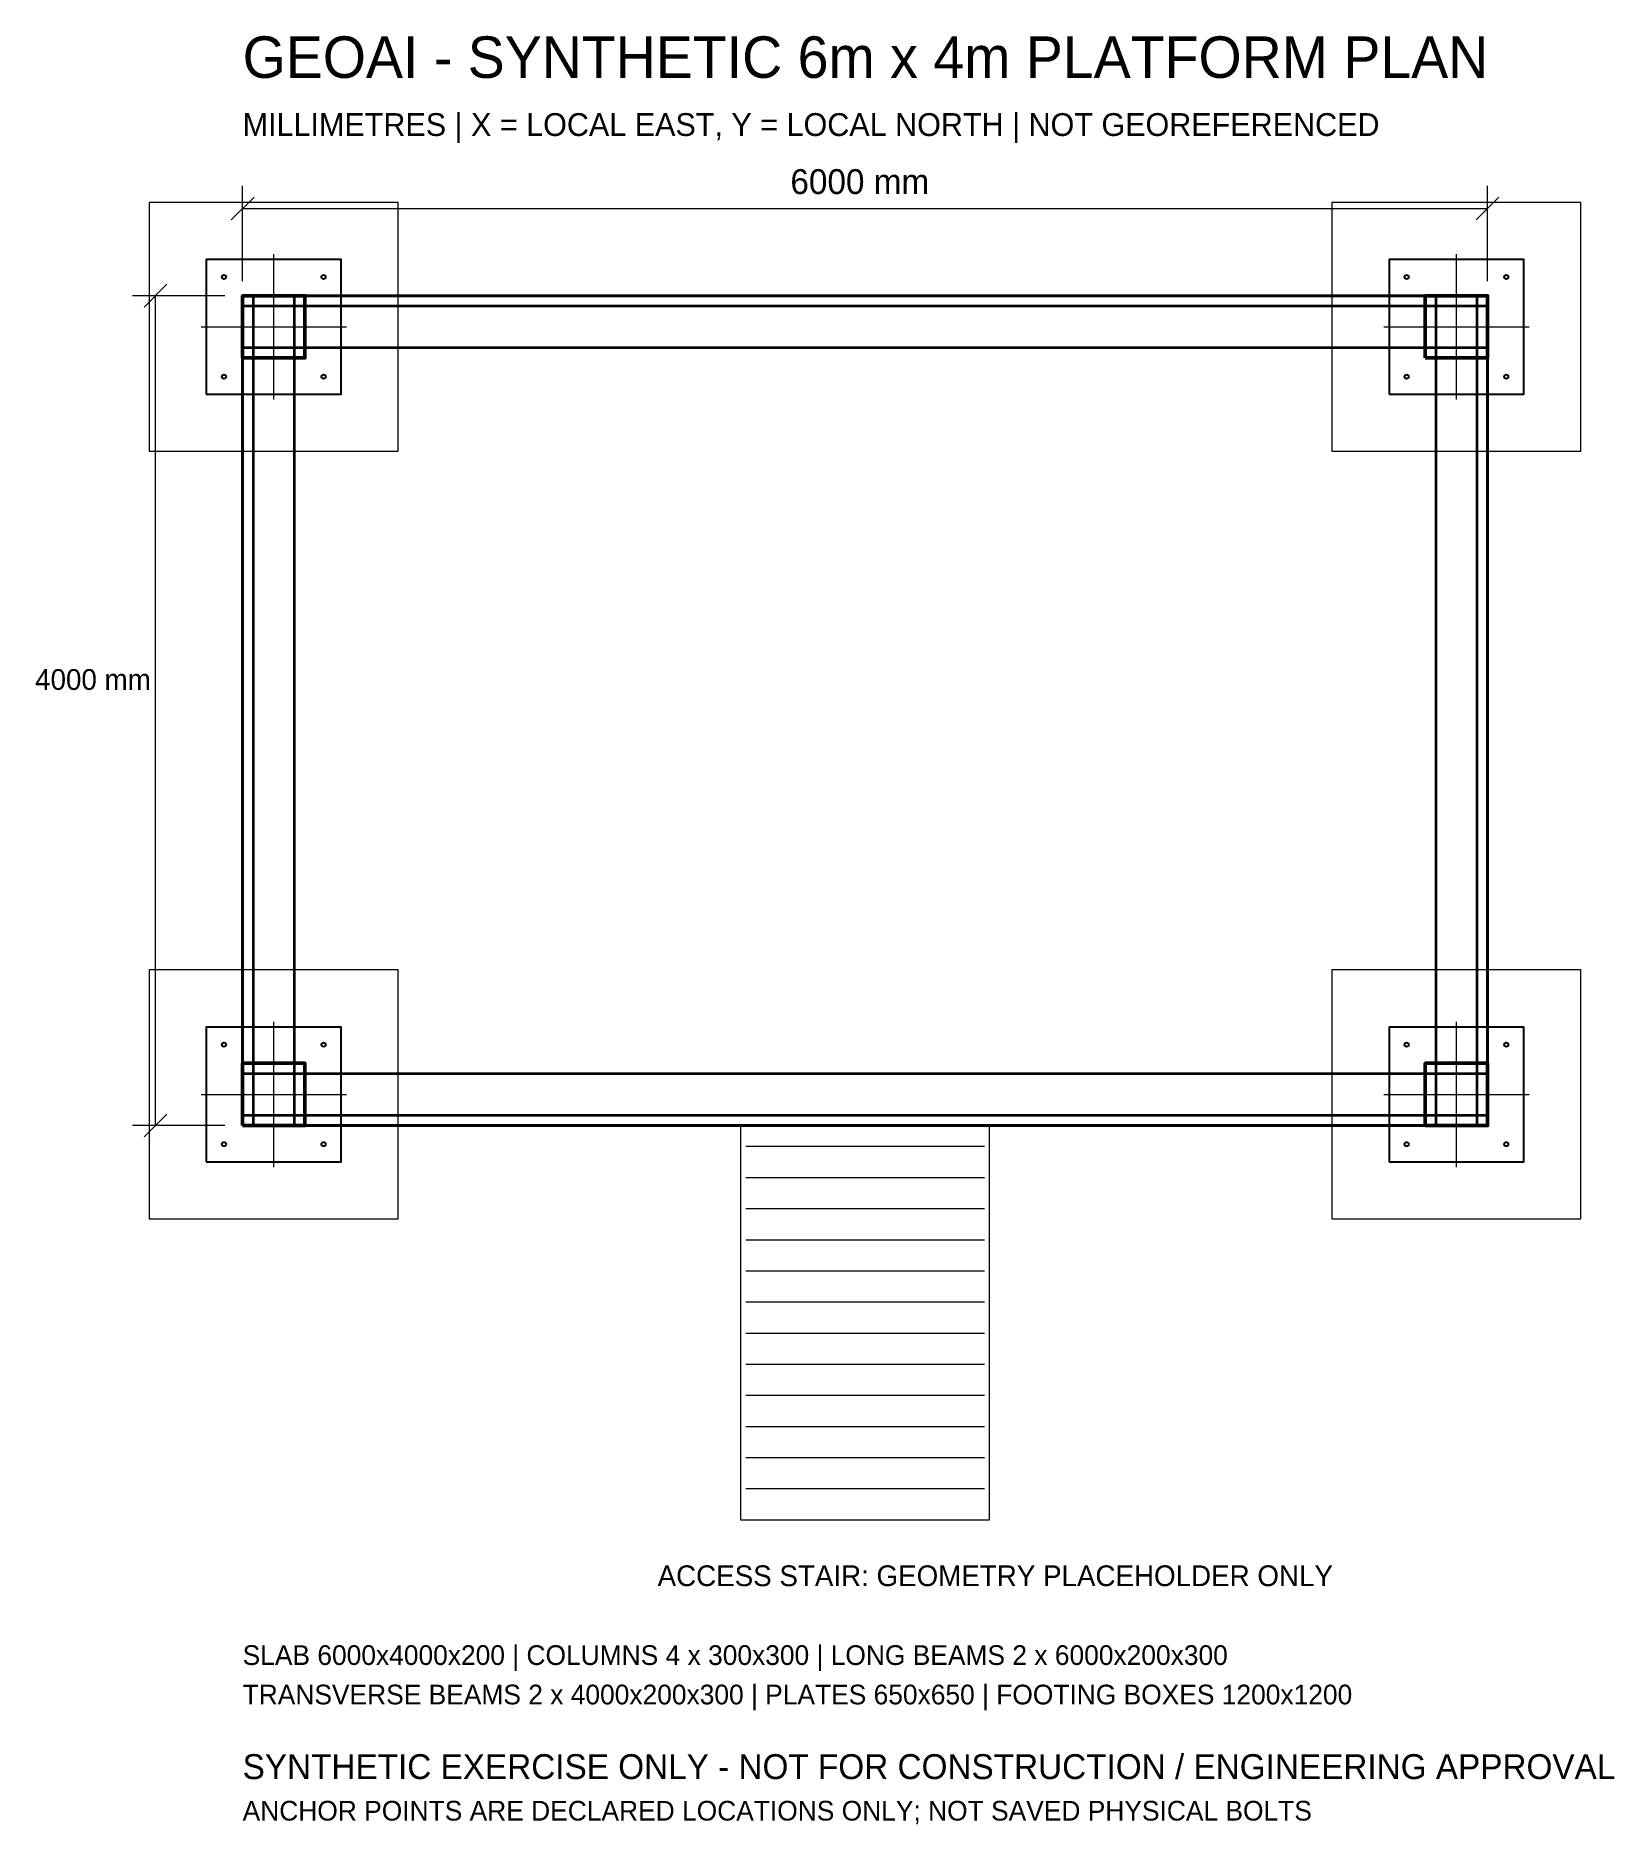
# Model space of a CAD drawing. Header units: millimetres. Extents: x -997 to 6610, y -3368 to 5253.
import ezdxf

# ---------------------------------------------------------------- set-up
doc = ezdxf.new("R2010")
doc.units = ezdxf.units.MM
for name, color, linetype, lineweight in [('ANCHORS_DECLARED', 2, 'Continuous', 25), ('BASE_PLATES', 6, 'Continuous', 25), ('BEAMS', 5, 'Continuous', 35), ('CENTRELINES', 4, 'Continuous', 13), ('COLUMNS', 7, 'Continuous', 50), ('DIMENSIONS', 7, 'Continuous', 15), ('FOOTINGS_CONCEPT', 8, 'Continuous', 18), ('NOTES', 7, 'Continuous', 18), ('SLAB', 4, 'Continuous', 40), ('STAIR_CONCEPT', 3, 'Continuous', 18), ('WARNINGS', 1, 'Continuous', 25)]:
    doc.layers.add(name, color=color, linetype=linetype, lineweight=lineweight)

msp = doc.modelspace()

# ---------------------------------------------------------------- linework, layer by layer
at = {"layer": 'ANCHORS_DECLARED'}
for centre in [(-90, 4090), (390, 4090), (5610, 4090), (6090, 4090), (-90, 3610), (390, 3610), (5610, 3610), (6090, 3610), (-90, 390), (390, 390), (5610, 390), (6090, 390), (-90, -90), (390, -90), (5610, -90), (6090, -90)]:
    msp.add_circle(centre, 10, dxfattribs=at)
at = {"layer": 'BASE_PLATES'}
for points in [[(-175, 3525), (475, 3525), (475, 4175), (-175, 4175)], [(5525, 3525), (6175, 3525), (6175, 4175), (5525, 4175)], [(-175, -175), (475, -175), (475, 475), (-175, 475)], [(5525, -175), (6175, -175), (6175, 475), (5525, 475)]]:
    msp.add_lwpolyline(points, close=True, dxfattribs=at)
at = {"layer": 'BEAMS'}
for points in [[(50, 0), (250, 0), (250, 4000), (50, 4000)], [(5750, 0), (5950, 0), (5950, 4000), (5750, 4000)], [(0, 3750), (6000, 3750), (6000, 3950), (0, 3950)], [(0, 50), (6000, 50), (6000, 250), (0, 250)]]:
    msp.add_lwpolyline(points, close=True, dxfattribs=at)
at = {"layer": 'CENTRELINES'}
for p, q in [((150, 3500), (150, 4200)), ((5850, 3500), (5850, 4200)), ((-200, 3850), (500, 3850)), ((5500, 3850), (6200, 3850)), ((150, -200), (150, 500)), ((5850, -200), (5850, 500)), ((-200, 150), (500, 150)), ((5500, 150), (6200, 150))]:
    msp.add_line(p, q, dxfattribs=at)
at = {"layer": 'COLUMNS'}
for points in [[(0, 3700), (300, 3700), (300, 4000), (0, 4000)], [(5700, 3700), (6000, 3700), (6000, 4000), (5700, 4000)], [(0, 0), (300, 0), (300, 300), (0, 300)], [(5700, 0), (6000, 0), (6000, 300), (5700, 300)]]:
    msp.add_lwpolyline(points, close=True, dxfattribs=at)
at = {"layer": 'DIMENSIONS'}
for p, q in [((0, 4070), (0, 4530)), ((6000, 4070), (6000, 4530)), ((-55, 4365), (55, 4475)), ((0, 4420), (6000, 4420)), ((5945, 4365), (6055, 4475)), ((-475, 3945), (-365, 4055)), ((-85, 4000), (-530, 4000)), ((-420, 0), (-420, 4000)), ((-85, 0), (-530, 0)), ((-475, -55), (-365, 55))]:
    msp.add_line(p, q, dxfattribs=at)
at = {"layer": 'FOOTINGS_CONCEPT'}
for points in [[(-450, 3250), (750, 3250), (750, 4450), (-450, 4450)], [(5250, 3250), (6450, 3250), (6450, 4450), (5250, 4450)], [(-450, -450), (750, -450), (750, 750), (-450, 750)], [(5250, -450), (6450, -450), (6450, 750), (5250, 750)]]:
    msp.add_lwpolyline(points, close=True, dxfattribs=at)
at = {"layer": 'SLAB'}
msp.add_lwpolyline([(0, 0), (6000, 0), (6000, 4000), (0, 4000)], close=True, dxfattribs=at)
at = {"layer": 'STAIR_CONCEPT'}
for p, q in [((2425, -100), (3575, -100)), ((2425, -250), (3575, -250)), ((2425, -400), (3575, -400)), ((2425, -550), (3575, -550)), ((2425, -700), (3575, -700)), ((2425, -850), (3575, -850)), ((2425, -1000), (3575, -1000)), ((2425, -1150), (3575, -1150)), ((2425, -1300), (3575, -1300)), ((2425, -1450), (3575, -1450)), ((2425, -1600), (3575, -1600)), ((2425, -1750), (3575, -1750))]:
    msp.add_line(p, q, dxfattribs=at)
msp.add_lwpolyline([(2400, -1900), (3600, -1900), (3600, 0), (2400, 0)], close=True, dxfattribs=at)

# ---------------------------------------------------------------- texts
at = {"layer": 'DIMENSIONS'}
for s, height, p in [('6000 mm', 120, (2640, 4490)), ('4000 mm', 100, (-1000, 2100))]:
    msp.add_text(s, height=height, dxfattribs=at).set_placement(p)
at = {"layer": 'NOTES'}
for s, height, p in [('GEOAI - SYNTHETIC 6m x 4m PLATFORM PLAN', 200, (0, 5050)), ('MILLIMETRES | X = LOCAL EAST, Y = LOCAL NORTH | NOT GEOREFERENCED', 110, (0, 4770)), ('SLAB 6000x4000x200 | COLUMNS 4 x 300x300 | LONG BEAMS 2 x 6000x200x300', 95, (0, -2600)), ('TRANSVERSE BEAMS 2 x 4000x200x300 | PLATES 650x650 | FOOTING BOXES 1200x1200', 95, (0, -2790))]:
    msp.add_text(s, height=height, dxfattribs=at).set_placement(p)
at = {"layer": 'WARNINGS'}
for s, height, p in [('ACCESS STAIR: GEOMETRY PLACEHOLDER ONLY', 100, (2000, -2220)), ('SYNTHETIC EXERCISE ONLY - NOT FOR CONSTRUCTION / ENGINEERING APPROVAL', 120, (0, -3150)), ('ANCHOR POINTS ARE DECLARED LOCATIONS ONLY; NOT SAVED PHYSICAL BOLTS', 95, (0, -3350))]:
    msp.add_text(s, height=height, dxfattribs=at).set_placement(p)

doc.saveas('drawing.dxf')
